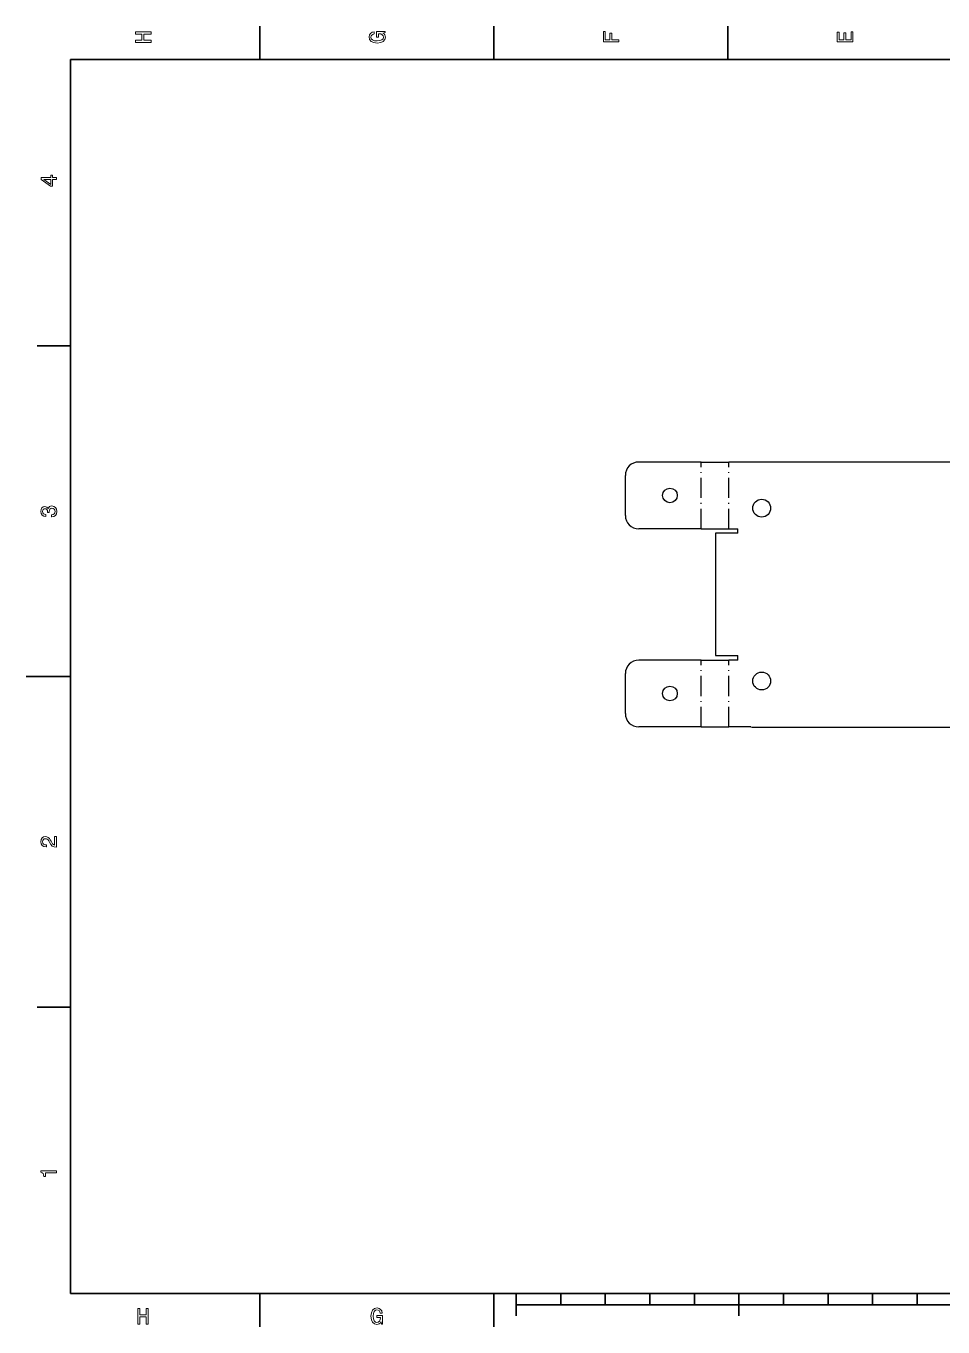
# Model space of a CAD drawing. Extents: x 0 to 420, y 0 to 297.
# Drawn here: x 0 to 205.8, y 2.5 to 294.5 of the extents above; entities that cross this region are included whole.
import ezdxf

# ---------------------------------------------------------------- set-up
doc = ezdxf.new("R2010")
doc.units = 0
doc.linetypes.add('DASHDOT', pattern=[18.5, 12, -3, 0.5, -3])

msp = doc.modelspace()

# ---------------------------------------------------------------- linework, layer by layer
at = {"color": 7, "lineweight": 35, "ltscale": 0.1875}
for p, q in [((52.5, 287), (52.5, 294.5)), ((105, 287), (105, 294.5)), ((157.5, 287), (157.5, 294.5)), ((10, 222.699997), (2.5, 222.699997)), ((10, 74.300003), (2.5, 74.300003)), ((52.5, 10), (52.5, 2.5)), ((105, 10), (105, 2.5))]:
    msp.add_line(p, q, dxfattribs=at)
at = {"color": 7, "lineweight": 35}
for p, q in [((410, 287), (10, 287)), ((10, 287), (10, 10)), ((10, 10), (410, 10)), ((110, 7.5), (310, 7.5))]:
    msp.add_line(p, q, dxfattribs=at)
at = {"ltscale": 0.35}
for p, q in [((151.519226, 196.634613), (137.519226, 196.634613)), ((151.519226, 181.634613), (137.519226, 181.634613)), ((151.519226, 152.182037), (137.519226, 152.182037)), ((151.519226, 137.182037), (137.519226, 137.182037))]:
    msp.add_line(p, q, dxfattribs=at)
at = {"color": 1, "linetype": 'DASHDOT', "ltscale": 0.375}
for p, q in [((151.519226, 181.634613), (151.519226, 196.634613)), ((157.764359, 181.634613), (157.764359, 196.634613)), ((151.519226, 137.182037), (151.519226, 152.182037)), ((157.764359, 137.182037), (157.764359, 152.182037))]:
    msp.add_line(p, q, dxfattribs=at)
at = {"ltscale": 0.156128}
for p, q in [((151.519226, 196.634613), (157.764359, 196.634613)), ((151.519226, 181.634613), (157.764359, 181.634613)), ((151.519226, 152.182037), (157.764359, 152.182037)), ((151.519226, 137.182037), (157.764359, 137.182037))]:
    msp.add_line(p, q, dxfattribs=at)
for p, q in [((243.764359, 196.634613), (157.764359, 196.634613)), ((154.764359, 180.634613), (154.764359, 153.182037)), ((163.264359, 137.134613), (243.764359, 137.134613))]:
    msp.add_line(p, q)
at = {"ltscale": 0.225}
for p, q in [((134.519226, 184.634613), (134.519226, 193.634613)), ((134.519226, 140.182037), (134.519226, 149.182037))]:
    msp.add_line(p, q, dxfattribs=at)
at = {"ltscale": 0.05}
for p, q in [((157.764359, 181.634613), (159.764359, 181.634613)), ((159.764359, 152.182037), (157.764359, 152.182037))]:
    msp.add_line(p, q, dxfattribs=at)
at = {"ltscale": 0.025}
for p, q in [((159.764359, 180.634613), (159.764359, 181.634613)), ((159.764359, 152.182037), (159.764359, 153.182037))]:
    msp.add_line(p, q, dxfattribs=at)
at = {"ltscale": 0.125}
for p, q in [((159.764359, 180.634613), (154.764359, 180.634613)), ((154.764359, 153.182037), (159.764359, 153.182037))]:
    msp.add_line(p, q, dxfattribs=at)
at = {"color": 7, "lineweight": 35, "ltscale": 0.25}
msp.add_line((10, 148.5), (0, 148.5), dxfattribs=at)
at = {"ltscale": 0.122151}
msp.add_line((162.650391, 137.182037), (157.764359, 137.182037), dxfattribs=at)
at = {"color": 7, "lineweight": 35, "ltscale": 0.125}
for p, q in [((110, 10), (110, 5)), ((160, 10), (160, 5))]:
    msp.add_line(p, q, dxfattribs=at)
at = {"color": 7, "lineweight": 35, "ltscale": 0.0625}
for p, q in [((120, 10), (120, 7.5)), ((130, 10), (130, 7.5)), ((140, 10), (140, 7.5)), ((150, 10), (150, 7.5)), ((170, 10), (170, 7.5)), ((180, 10), (180, 7.5)), ((190, 10), (190, 7.5)), ((200, 10), (200, 7.5))]:
    msp.add_line(p, q, dxfattribs=at)
at = {"color": 7, "lineweight": 13}
for points in [[(28.083214, 290.829987), (28.083214, 291.299011), (26.439121, 291.299011), (26.439121, 292.701019), (28.083214, 292.701019), (28.083214, 293.164978), (24.583214, 293.164978), (24.583214, 292.701019), (26.010447, 292.701019), (26.010447, 291.299011), (24.583214, 291.299011), (24.583214, 290.829987)], [(80.114197, 292.922913), (80.583214, 293.008667), (80.583214, 293.260803), (78.692001, 293.260803), (78.692001, 291.984863), (79.120674, 291.984863), (79.120674, 292.771606), (79.15094, 292.771606), (79.614914, 292.71109), (79.957855, 292.549713), (80.174713, 292.302612), (80.245316, 291.994965), (80.154541, 291.652039), (79.882202, 291.384735), (79.433357, 291.213257), (78.818085, 291.15274), (78.207855, 291.208221), (77.759003, 291.3797), (77.486671, 291.652039), (77.390854, 292.020172), (77.441284, 292.272339), (77.582497, 292.479126), (77.819527, 292.630402), (78.137245, 292.716156), (78.137245, 293.215424), (77.653099, 293.08429), (77.289986, 292.837189), (77.068085, 292.489197), (76.987396, 292.050446), (77.113472, 291.475525), (77.481628, 291.041779), (78.0616, 290.764404), (78.833214, 290.668579), (79.609871, 290.764404), (80.189842, 291.041779), (80.557999, 291.450287), (80.679039, 291.964691), (80.638687, 292.252167), (80.537827, 292.509369), (80.361313, 292.731262)], [(133.083206, 290.966156), (133.083206, 291.43515), (131.474411, 291.43515), (131.474411, 292.907776), (131.055832, 292.907776), (131.055832, 291.43515), (130.006836, 291.43515), (130.006836, 293.245697), (129.583206, 293.245697), (129.583206, 290.966156)], [(185.583206, 290.940918), (185.583206, 293.159943), (185.159576, 293.159943), (185.159576, 291.404907), (183.974411, 291.404907), (183.974411, 292.968292), (183.555832, 292.968292), (183.555832, 291.404907), (182.506836, 291.404907), (182.506836, 293.119598), (182.083206, 293.119598), (182.083206, 290.940918)], [(6.833213, 260.077362), (6.833213, 260.53125), (5.965778, 260.53125), (5.965778, 261.030548), (5.56232, 261.030548), (5.56232, 260.53125), (3.408862, 260.53125), (3.408862, 260.072327), (5.521974, 258.539185), (5.965778, 258.539185), (5.965778, 260.077362)], [(5.56232, 258.96283), (3.993876, 260.077362), (5.56232, 260.077362)], [(5.73379, 184.329117), (5.769093, 184.329117), (6.253242, 184.409805), (6.616354, 184.646835), (6.848343, 185.020035), (6.934078, 185.514282), (6.848343, 186.038773), (6.626441, 186.432144), (6.273415, 186.684311), (5.819525, 186.775085), (5.521974, 186.734741), (5.279899, 186.623795), (5.0933, 186.44223), (4.957133, 186.20015), (4.684798, 186.527969), (4.251081, 186.643967), (3.857709, 186.568314), (3.560158, 186.351456), (3.373559, 185.998428), (3.307997, 185.514282), (3.388689, 185.060394), (3.610591, 184.712402), (3.963617, 184.485458), (4.432637, 184.409805), (4.46794, 184.409805), (4.46794, 184.858658), (4.145173, 184.899002), (3.913184, 185.030121), (3.771974, 185.241943), (3.721542, 185.53949), (3.761888, 185.801743), (3.867795, 185.993378), (4.039265, 186.109375), (4.271254, 186.15477), (4.518372, 186.109375), (4.684798, 185.988342), (4.785663, 185.77652), (4.815922, 185.489059), (4.810879, 185.292374), (5.209294, 185.292374), (5.199208, 185.53949), (5.244596, 185.857224), (5.365634, 186.094254), (5.56232, 186.235458), (5.819525, 186.285889), (6.112032, 186.230423), (6.328891, 186.084167), (6.465058, 185.852173), (6.510447, 185.54454), (6.460014, 185.226807), (6.308718, 184.994827), (6.066643, 184.848572), (5.73379, 184.793091)], [(6.833213, 110.169449), (6.833213, 112.575073), (6.399496, 112.575073), (6.399496, 110.673775), (6.162464, 110.779686), (5.965778, 110.961243), (5.607709, 111.521034), (5.456412, 111.818588), (5.239553, 112.151443), (4.987392, 112.388474), (4.689842, 112.524643), (4.351945, 112.575073), (3.928314, 112.489334), (3.595461, 112.252304), (3.383646, 111.889191), (3.307997, 111.420174), (3.393732, 110.93602), (3.630764, 110.567871), (4.009006, 110.330833), (4.508286, 110.250145), (4.578891, 110.250145), (4.578891, 110.709076), (4.538545, 110.709076), (4.195605, 110.754463), (3.943444, 110.890633), (3.782061, 111.107491), (3.726585, 111.394958), (3.777017, 111.687462), (3.903098, 111.90432), (4.099784, 112.045532), (4.346902, 112.095963), (4.578891, 112.060661), (4.775577, 111.964844), (4.947046, 111.803459), (5.098343, 111.581558), (5.259727, 111.284004), (5.572406, 110.789772), (5.90526, 110.441788), (6.308718, 110.235016), (6.818084, 110.169449)], [(6.833213, 37.109222), (6.833213, 37.568153), (3.307997, 37.568153), (3.307997, 37.225216), (3.615634, 37.134438), (3.822406, 36.952881), (3.943444, 36.675503), (3.98379, 36.292217), (4.341859, 36.292217), (4.341859, 37.109222)], [(25.079971, 3.166787), (25.548992, 3.166787), (25.548992, 4.810879), (26.95101, 4.810879), (26.95101, 3.166787), (27.414986, 3.166787), (27.414986, 6.666787), (26.95101, 6.666787), (26.95101, 5.239553), (25.548992, 5.239553), (25.548992, 6.666787), (25.079971, 6.666787)], [(79.672913, 3.635807), (79.758644, 3.166787), (80.010803, 3.166787), (80.010803, 5.057997), (78.734871, 5.057997), (78.734871, 4.629323), (79.521614, 4.629323), (79.521614, 4.599063), (79.46109, 4.135087), (79.299713, 3.792147), (79.052589, 3.575288), (78.744957, 3.504683), (78.402016, 3.595461), (78.134727, 3.867795), (77.963257, 4.316643), (77.902733, 4.931916), (77.958214, 5.542147), (78.129684, 5.990994), (78.402016, 6.263329), (78.770172, 6.35915), (79.022331, 6.308718), (79.229103, 6.167507), (79.380402, 5.930475), (79.466141, 5.612752), (79.965416, 5.612752), (79.83429, 6.096902), (79.587173, 6.460014), (79.239189, 6.681916), (78.80043, 6.762608), (78.225502, 6.636527), (77.791786, 6.268372), (77.514404, 5.6884), (77.418587, 4.916787), (77.514404, 4.14013), (77.791786, 3.560158), (78.200287, 3.192003), (78.714699, 3.070965), (79.002159, 3.111311), (79.259361, 3.212176), (79.48127, 3.388689)]]:
    msp.add_lwpolyline(points, close=True, dxfattribs=at)
for centre, radius in [((144.519226, 189.134613), 1.65), ((165.114349, 186.284607), 2), ((165.114349, 147.484619), 2), ((144.519226, 144.682037), 1.65)]:
    msp.add_circle(centre, radius)
for centre, radius, start, end in [((137.519226, 193.634613), 3, 90.000003, 180.000005), ((137.519226, 184.634613), 3, 180.000005, 269.999997), ((137.519226, 149.182037), 3, 90.000003, 180.000005), ((137.519226, 140.182037), 3, 180.000005, 269.999997), ((163.264709, 141.137695), 4.003103, 261.172456, 269.994984)]:
    msp.add_arc(centre, radius, start, end)

doc.saveas('drawing.dxf')
